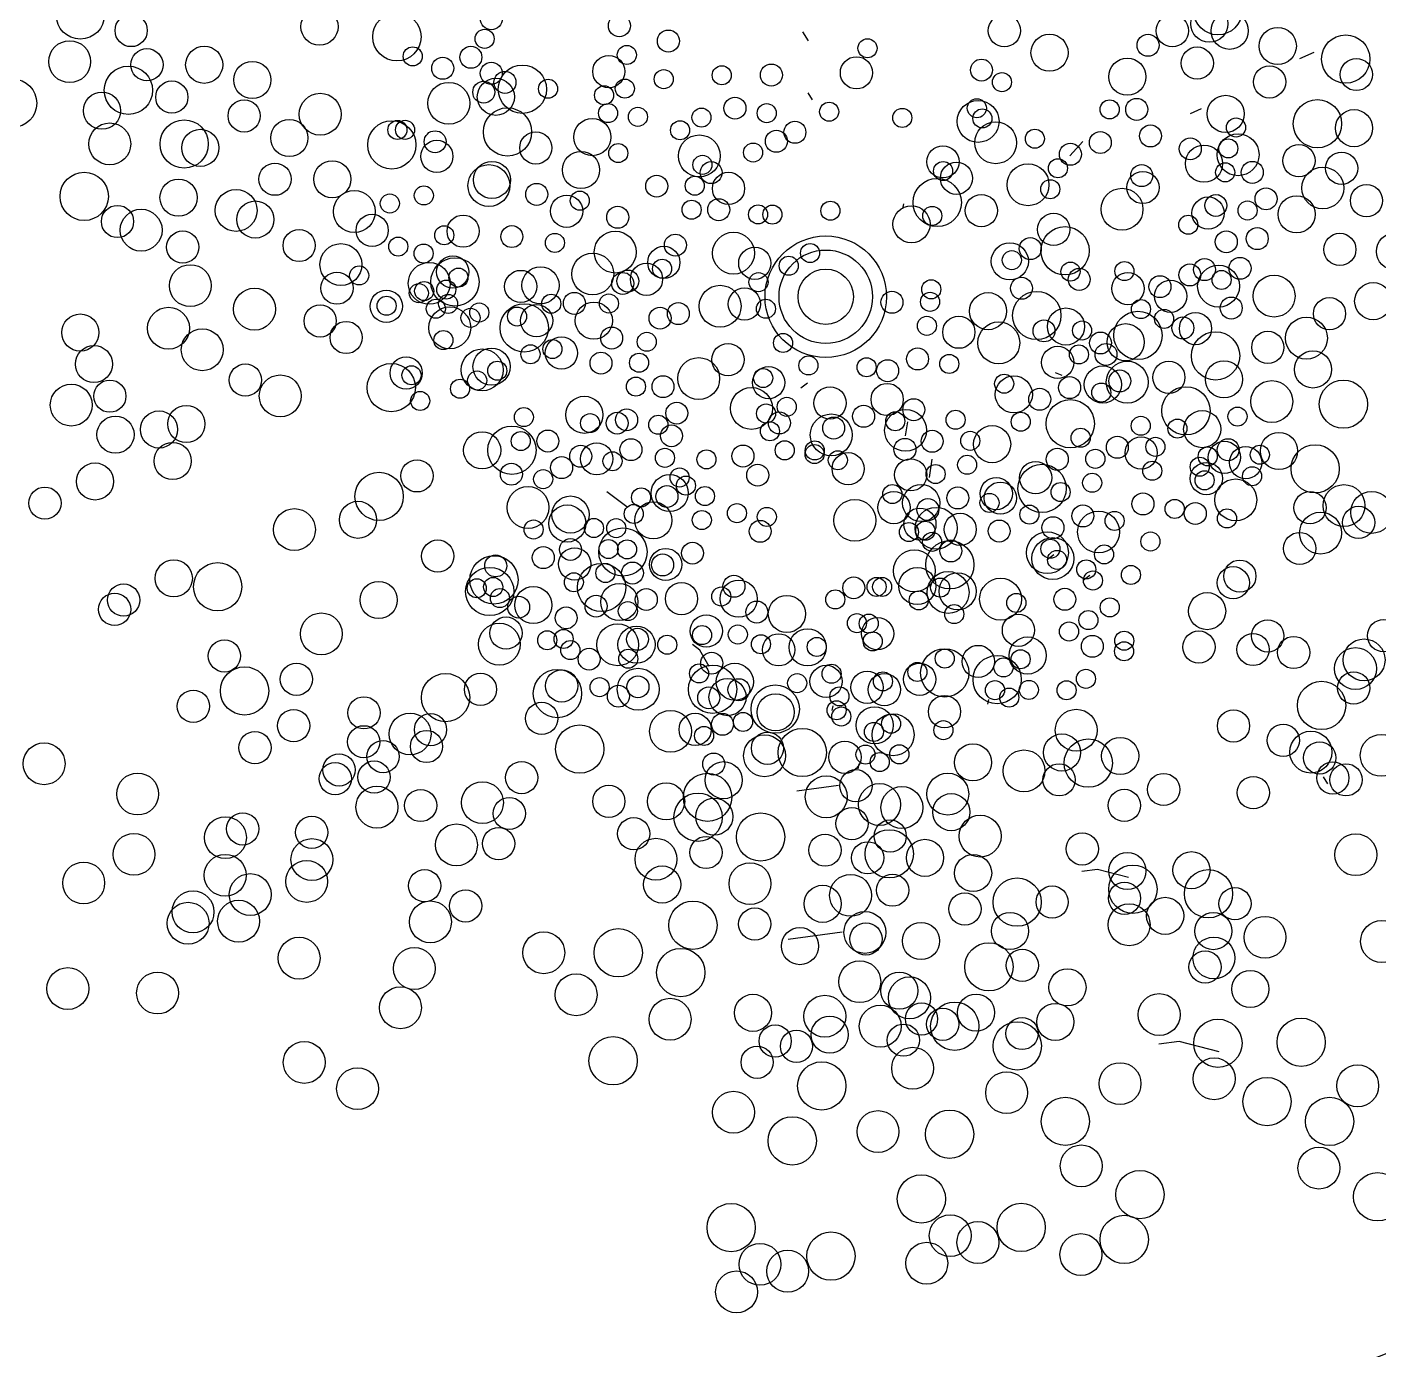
# Model space of a CAD drawing. Header units: millimetres. Extents: x 441156 to 441876, y 4514765 to 4515211.
# Drawn here: x 441430.819 to 441431.814, y 4514830.387 to 4514831.36 of the extents above; entities that cross this region are included whole.
import ezdxf

# ---------------------------------------------------------------- set-up
doc = ezdxf.new("R2010")
doc.units = ezdxf.units.MM
doc.layers.add('01_piscinas', color=254, linetype='Continuous')

msp = doc.modelspace()

# ---------------------------------------------------------------- linework, layer by layer
at = {"layer": '01_piscinas'}
for p, q in [((441431.38989348, 4514831.35635777, 0.00000053), (441431.39406002, 4514831.34953829, 0.00000053)), ((441431.64567259, 4514831.35440558, 0.00000053), (441431.64721244, 4514831.35379709, 0.00000053)), ((441431.75573376, 4514831.33664635, 0.00000053), (441431.76641365, 4514831.34127639, 0.00000053)), ((441431.39384127, 4514831.31136355, 0.00000053), (441431.39704631, 4514831.3061178, 0.00000053)), ((441431.67525687, 4514831.29620092, 0.00000053), (441431.68347218, 4514831.29976249, 0.00000053)), ((441431.58654677, 4514831.26515072, 0.00000053), (441431.59602038, 4514831.27560909, 0.00000053)), ((441431.69555209, 4514831.23654716, 0.00000053), (441431.69709194, 4514831.23593868, 0.00000053)), ((441431.46424755, 4514831.22964165, 0.00000053), (441431.4633937, 4514831.22610579, 0.00000053)), ((441431.57564948, 4514831.10555143, 0.00000053), (441431.58057701, 4514831.10360427, 0.00000053)), ((441431.39365706, 4514831.09780772, 0.00000053), (441431.38865226, 4514831.09406726, 0.00000053)), ((441431.46702783, 4514831.06946425, 0.00000053), (441431.46551692, 4514831.05901358, 0.00000053)), ((441431.485036, 4514831.04188868, 0.00000053), (441431.48307182, 4514831.02830281, 0.00000053)), ((441431.24604477, 4514831.01814766, 0.00000053), (441431.26057049, 4514831.00712524, 0.00000053)), ((441431.57488448, 4514830.97155217, 0.00000053), (441431.56987968, 4514830.96781171, 0.00000053)), ((441431.60125852, 4514830.95638017, 0.00000053), (441431.59625372, 4514830.95263972, 0.00000053)), ((441431.52672034, 4514830.86514219, 0.00000053), (441431.5258665, 4514830.86160633, 0.00000053)), ((441431.41229718, 4514830.86056635, 0.00000053), (441431.41144333, 4514830.85703049, 0.00000053)), ((441431.43142723, 4514830.8177447, 0.00000053), (441431.43057339, 4514830.81420883, 0.00000053)), ((441431.77280889, 4514830.80823348, 0.00000053), (441431.77601392, 4514830.80298773, 0.00000053)), ((441431.3858242, 4514830.79787142, 0.00000053), (441431.4163545, 4514830.80205789, 0.00000053)), ((441431.37947128, 4514830.688818, 0.00000053), (441431.41916067, 4514830.69426042, 0.00000053))]:
    msp.add_line(p, q, dxfattribs=at)
at = {"layer": '01_piscinas', "elevation": 0.00000131}
msp.add_lwpolyline([(441430.69518641, 4514829.92970618, -0.004275515), (441432.48805387, 4514830.64783043, -0.021687572), (441441.75497962, 4514833.81222074, -0.003659076), (441445.01167264, 4514834.67928291)], format="xyb", dxfattribs=at)
at = {"layer": '01_piscinas', "elevation": 0.00000053}
for points in [[(441431.32134337, 4514830.88945315), (441431.31437028, 4514830.90141357), (441431.31437028, 4514830.90141357), (441431.30892109, 4514830.90558361)], [(441431.62959811, 4514830.73406275), (441431.60697236, 4514830.74002266), (441431.60697236, 4514830.74002266), (441431.59547729, 4514830.73849407)], [(441431.69637736, 4514830.60586673), (441431.66696389, 4514830.61361462), (441431.66696389, 4514830.61361462), (441431.65202029, 4514830.61162744)]]:
    msp.add_lwpolyline(points, dxfattribs=at)
at = {"layer": '01_piscinas'}
for centre, radius in [((441430.85863907, 4514831.36865701, 0.00000053), 0.01775907), ((441431.69544021, 4514831.3717535, 0.00000053), 0.01775907), ((441431.0345666, 4514831.36004229, 0.00000053), 0.01366082), ((441431.16102121, 4514831.36590894, 0.00000053), 0.00808333), ((441431.68921245, 4514831.3622389, 0.00000053), 0.01366082), ((441431.70410066, 4514831.35701614, 0.00000053), 0.01366082), ((441430.89603298, 4514831.35719699, 0.00000053), 0.01185795), ((441431.09151961, 4514831.35257395, 0.00000053), 0.01775907), ((441431.25518274, 4514831.36071704, 0.00000053), 0.00808333), ((441431.53840187, 4514831.35708664, 0.00000053), 0.01185795), ((441431.66197412, 4514831.35703963, 0.00000053), 0.01185795), ((441431.15605287, 4514831.3511259, 0.00000053), 0.00701654), ((441431.29126049, 4514831.34944679, 0.00000053), 0.00808333), ((441431.43771226, 4514831.34415638, 0.00000053), 0.00701654), ((441431.57162319, 4514831.34086801, 0.00000053), 0.01366082), ((441431.6440838, 4514831.34635864, 0.00000053), 0.00808333), ((441431.7395163, 4514831.34582175, 0.00000053), 0.01366082), ((441431.78948354, 4514831.33623562, 0.00000053), 0.01775907), ((441430.85078385, 4514831.33431186, 0.00000053), 0.01541533), ((441430.90764186, 4514831.33204238, 0.00000053), 0.01185795), ((441430.94976839, 4514831.33201889, 0.00000053), 0.01366082), ((441431.10312755, 4514831.33820239, 0.00000053), 0.00701654), ((441431.14594058, 4514831.33755817, 0.00000053), 0.00808333), ((441431.26066896, 4514831.3392323, 0.00000053), 0.00701654), ((441431.68027891, 4514831.33323389, 0.00000053), 0.01185795), ((441430.89397157, 4514831.31322764, 0.00000053), 0.01775907), ((441430.98518403, 4514831.3208245, 0.00000053), 0.01366082), ((441431.12522999, 4514831.32943893, 0.00000053), 0.00808333), ((441431.16092651, 4514831.32573894, 0.00000053), 0.00808333), ((441431.18381205, 4514831.3140441, 0.00000053), 0.01775907), ((441431.24740397, 4514831.32703144, 0.00000053), 0.01185795), ((441431.33049566, 4514831.32428069, 0.00000053), 0.00701654), ((441431.36699777, 4514831.32445577, 0.00000053), 0.00808333), ((441431.42958655, 4514831.32609227, 0.00000053), 0.01185795), ((441431.52157563, 4514831.32809091, 0.00000053), 0.00808333), ((441431.62887722, 4514831.32320641, 0.00000053), 0.01366082), ((441431.73347382, 4514831.3194024, 0.00000053), 0.01185795), ((441431.79735551, 4514831.32484156, 0.00000053), 0.01185795), ((441430.8088516, 4514831.3037392, 0.00000053), 0.01775907), ((441431.16432292, 4514831.30845292, 0.00000053), 0.01366082), ((441431.17102447, 4514831.31902725, 0.00000053), 0.00808333), ((441431.20271414, 4514831.31437799, 0.00000053), 0.00701654), ((441431.25917957, 4514831.31446212, 0.00000053), 0.00701654), ((441431.28781258, 4514831.32141905, 0.00000053), 0.00701654), ((441431.53663788, 4514831.31920591, 0.00000053), 0.00701654), ((441430.87454496, 4514831.29820917, 0.00000053), 0.01366082), ((441430.92594665, 4514831.30823664, 0.00000053), 0.01185795), ((441431.03508507, 4514831.29559544, 0.00000053), 0.01541533), ((441431.12970473, 4514831.30367609, 0.00000053), 0.01541533), ((441431.15542265, 4514831.31184377, 0.00000053), 0.00808333), ((441431.24393125, 4514831.30955131, 0.00000053), 0.00701654), ((441430.97914156, 4514831.29440515, 0.00000053), 0.01185795), ((441431.24682416, 4514831.2964582, 0.00000053), 0.00701654), ((441431.34021409, 4514831.30008412, 0.00000053), 0.00808333), ((441431.36354987, 4514831.29642802, 0.00000053), 0.00701654), ((441431.40953279, 4514831.2974675, 0.00000053), 0.00701654), ((441431.51906637, 4514831.29035569, 0.00000053), 0.01541533), ((441431.51812772, 4514831.30006316, 0.00000053), 0.00701654), ((441431.61585138, 4514831.29918823, 0.00000053), 0.00701654), ((441431.63576919, 4514831.29917171, 0.00000053), 0.00808333), ((441431.70121824, 4514831.29588497, 0.00000053), 0.01366082), ((441431.76870016, 4514831.28864887, 0.00000053), 0.01775907), ((441430.93503681, 4514831.27373894, 0.00000053), 0.01775907), ((441431.01236288, 4514831.27818652, 0.00000053), 0.01366082), ((441431.08777248, 4514831.27310344, 0.00000053), 0.01775907), ((441431.0918971, 4514831.28405266, 0.00000053), 0.00701654), ((441431.09752899, 4514831.28413722, 0.00000053), 0.00701654), ((441431.17289244, 4514831.28259187, 0.00000053), 0.01775907), ((441431.2353171, 4514831.27881457, 0.00000053), 0.01366082), ((441431.26881355, 4514831.29369699, 0.00000053), 0.00701654), ((441431.3155618, 4514831.29317279, 0.00000053), 0.00701654), ((441431.46332362, 4514831.29294629, 0.00000053), 0.00701654), ((441431.52219528, 4514831.29255877, 0.00000053), 0.00701654), ((441431.70879842, 4514831.28588979, 0.00000053), 0.00701654), ((441431.79564887, 4514831.28539936, 0.00000053), 0.01366082), ((441430.88027232, 4514831.27376948, 0.00000053), 0.01541533), ((441430.94688598, 4514831.27088773, 0.00000053), 0.01366082), ((441431.11963143, 4514831.27537376, 0.00000053), 0.00808333), ((441431.19369608, 4514831.27083918, 0.00000053), 0.01185795), ((441431.29982222, 4514831.28380122, 0.00000053), 0.00701654), ((441431.3706639, 4514831.27574203, 0.00000053), 0.00808333), ((441431.38430132, 4514831.28235048, 0.00000053), 0.00808333), ((441431.53200839, 4514831.2746772, 0.00000053), 0.01541533), ((441431.56083888, 4514831.27762149, 0.00000053), 0.00701654), ((441431.60898551, 4514831.27480006, 0.00000053), 0.00808333), ((441431.64590352, 4514831.27966977, 0.00000053), 0.00808333), ((441431.71030396, 4514831.26582232, 0.00000053), 0.01541533), ((441431.12091173, 4514831.26462329, 0.00000053), 0.01185795), ((441431.25437095, 4514831.26704985, 0.00000053), 0.00701654), ((441431.31400595, 4514831.26495967, 0.00000053), 0.01541533), ((441431.35355513, 4514831.2674515, 0.00000053), 0.00701654), ((441431.49320504, 4514831.26059272, 0.00000053), 0.01185795), ((441431.58698051, 4514831.26617336, 0.00000053), 0.00808333), ((441431.67512682, 4514831.27019963, 0.00000053), 0.00808333), ((441431.68523103, 4514831.25927978, 0.00000053), 0.01366082), ((441431.7031308, 4514831.27050771, 0.00000053), 0.00701654), ((441431.7550799, 4514831.26147515, 0.00000053), 0.01185795), ((441431.04395153, 4514831.2478106, 0.00000053), 0.01366082), ((441431.2269174, 4514831.25462055, 0.00000053), 0.01366082), ((441431.31629298, 4514831.2584198, 0.00000053), 0.00701654), ((441431.57782386, 4514831.25585147, 0.00000053), 0.00701654), ((441431.78647016, 4514831.25586617, 0.00000053), 0.01185795), ((441430.86148105, 4514831.23520016, 0.00000053), 0.01775907), ((441431.001825, 4514831.24783409, 0.00000053), 0.01185795), ((441431.1591932, 4514831.24313372, 0.00000053), 0.01541533), ((441431.1614405, 4514831.24732175, 0.00000053), 0.01366082), ((441431.32269511, 4514831.25267672, 0.00000053), 0.00808333), ((441431.33546625, 4514831.24105732, 0.00000053), 0.01185795), ((441431.49333544, 4514831.25384958, 0.00000053), 0.00701654), ((441431.50316044, 4514831.24853234, 0.00000053), 0.01185795), ((441431.55580461, 4514831.24372974, 0.00000053), 0.01541533), ((441431.64031087, 4514831.24172089, 0.00000053), 0.01185795), ((441431.63943532, 4514831.25045797, 0.00000053), 0.00808333), ((441431.70082917, 4514831.2528884, 0.00000053), 0.00701654), ((441431.72074698, 4514831.25287187, 0.00000053), 0.00808333), ((441431.77265991, 4514831.24136617, 0.00000053), 0.01541533), ((441430.93089877, 4514831.23428253, 0.00000053), 0.01366082), ((441431.11135892, 4514831.23589951, 0.00000053), 0.00701654), ((441431.1943696, 4514831.23669885, 0.00000053), 0.00808333), ((441431.28262138, 4514831.24272964, 0.00000053), 0.00808333), ((441431.31062537, 4514831.24303772, 0.00000053), 0.00701654), ((441431.48898242, 4514831.23069403, 0.00000053), 0.01775907), ((441431.57215624, 4514831.24046939, 0.00000053), 0.00701654), ((441431.624958, 4514831.22574881, 0.00000053), 0.01541533), ((441431.73088131, 4514831.23336994, 0.00000053), 0.00808333), ((441431.80477495, 4514831.23206043, 0.00000053), 0.01185795), ((441430.97322193, 4514831.22484109, 0.00000053), 0.01541533), ((441430.98737017, 4514831.21816538, 0.00000053), 0.01366082), ((441431.06021167, 4514831.22406894, 0.00000053), 0.01541533), ((441431.08629854, 4514831.2299875, 0.00000053), 0.00701654), ((441431.21637952, 4514831.22426812, 0.00000053), 0.01185795), ((441431.22605927, 4514831.23204958, 0.00000053), 0.00701654), ((441431.30832373, 4514831.22541841, 0.00000053), 0.00701654), ((441431.32824155, 4514831.22540188, 0.00000053), 0.00808333), ((441431.41040649, 4514831.22464956, 0.00000053), 0.00701654), ((441431.52146522, 4514831.2247266, 0.00000053), 0.01185795), ((441431.68827699, 4514831.22290848, 0.00000053), 0.01185795), ((441431.6939633, 4514831.22850022, 0.00000053), 0.00808333), ((441431.71729908, 4514831.22484412, 0.00000053), 0.00701654), ((441431.75337326, 4514831.22203295, 0.00000053), 0.01366082), ((441430.88597861, 4514831.21672365, 0.00000053), 0.01185795), ((441430.90338082, 4514831.21034624, 0.00000053), 0.01541533), ((441431.0733247, 4514831.21019687, 0.00000053), 0.01185795), ((441431.14023988, 4514831.20960291, 0.00000053), 0.01185795), ((441431.2539849, 4514831.2198637, 0.00000053), 0.00808333), ((441431.35721217, 4514831.22193532, 0.00000053), 0.00701654), ((441431.36772341, 4514831.22178791, 0.00000053), 0.00701654), ((441431.47006354, 4514831.21469913, 0.00000053), 0.01366082), ((441431.48536619, 4514831.22084819, 0.00000053), 0.00701654), ((441431.57466014, 4514831.21089512, 0.00000053), 0.01185795), ((441431.67370013, 4514831.21433121, 0.00000053), 0.00701654), ((441431.12634467, 4514831.20656204, 0.00000053), 0.00701654), ((441431.1760571, 4514831.20564586, 0.00000053), 0.00808333), ((441431.58302575, 4514831.19517615, 0.00000053), 0.01775907), ((441431.72441311, 4514831.20415813, 0.00000053), 0.00808333), ((441430.93394473, 4514831.19791123, 0.00000053), 0.01185795), ((441431.01960077, 4514831.19904699, 0.00000053), 0.01185795), ((441431.09250803, 4514831.19827647, 0.00000053), 0.00701654), ((441431.20774677, 4514831.2009966, 0.00000053), 0.00701654), ((441431.25214281, 4514831.19420533, 0.00000053), 0.01541533), ((441431.29636079, 4514831.1993558, 0.00000053), 0.00808333), ((441431.33913254, 4514831.19343317, 0.00000053), 0.01541533), ((441431.40700059, 4514831.16138281, 0.00000053), 0.0446896), ((441431.55744569, 4514831.19681322, 0.00000053), 0.00808333), ((441431.70162122, 4514831.20178503, 0.00000053), 0.00808333), ((441431.78519177, 4514831.19618973, 0.00000053), 0.01185795), ((441431.82571428, 4514831.19471151, 0.00000053), 0.01366082), ((441431.05031887, 4514831.18505842, 0.00000053), 0.01541533), ((441431.11119251, 4514831.19315259, 0.00000053), 0.00701654), ((441431.13263003, 4514831.17959481, 0.00000053), 0.01185795), ((441431.23558444, 4514831.17810497, 0.00000053), 0.01541533), ((441431.28787922, 4514831.1866309, 0.00000053), 0.01185795), ((441431.3547944, 4514831.18603693, 0.00000053), 0.01185795), ((441431.40700059, 4514831.16138281, 0.00000053), 0.03437661), ((441431.39547263, 4514831.19354166, 0.00000053), 0.00701654), ((441431.54240456, 4514831.18737769, 0.00000053), 0.01366082), ((441431.54386346, 4514831.18828741, 0.00000053), 0.00701654), ((441430.93954784, 4514831.16955164, 0.00000053), 0.01541533), ((441431.06374764, 4514831.17704238, 0.00000053), 0.00701654), ((441431.11533681, 4514831.17121559, 0.00000053), 0.01541533), ((441431.13420456, 4514831.17223943, 0.00000053), 0.01775907), ((441431.13679999, 4514831.17544848, 0.00000053), 0.00701654), ((441431.19715749, 4514831.16973406, 0.00000053), 0.01366082), ((441431.27514202, 4514831.17424601, 0.00000053), 0.01185795), ((441431.28660368, 4514831.18198228, 0.00000053), 0.00701654), ((441431.37973304, 4514831.18417009, 0.00000053), 0.00701654), ((441431.40700059, 4514831.16138281, 0.00000053), 0.02034119), ((441431.58703641, 4514831.17986289, 0.00000053), 0.00701654), ((441431.59343854, 4514831.17411981, 0.00000053), 0.00808333), ((441431.6266909, 4514831.18023482, 0.00000053), 0.00701654), ((441431.67483753, 4514831.17741338, 0.00000053), 0.00808333), ((441431.68564869, 4514831.18131329, 0.00000053), 0.00808333), ((441431.69598263, 4514831.16915791, 0.00000053), 0.01541533), ((441431.71175554, 4514831.1822831, 0.00000053), 0.00808333), ((441431.04742155, 4514831.16766653, 0.00000053), 0.01185795), ((441431.11155896, 4514831.16555315, 0.00000053), 0.00701654), ((441431.12782617, 4514831.16659523, 0.00000053), 0.00701654), ((441431.18264384, 4514831.16894649, 0.00000053), 0.01185795), ((441431.25765103, 4514831.17114997, 0.00000053), 0.00808333), ((441431.26140405, 4514831.17290316, 0.00000053), 0.00808333), ((441431.35754877, 4514831.17209913, 0.00000053), 0.00701654), ((441431.48457914, 4514831.16682438, 0.00000053), 0.00701654), ((441431.55097749, 4514831.16760142, 0.00000053), 0.00808333), ((441431.62929447, 4514831.16736366, 0.00000053), 0.01185795), ((441431.65283253, 4514831.16878669, 0.00000053), 0.00808333), ((441431.66068473, 4514831.16175467, 0.00000053), 0.01185795), ((441431.69817331, 4514831.17375728, 0.00000053), 0.00701654), ((441431.73678997, 4514831.16186623, 0.00000053), 0.01541533), ((441431.80972706, 4514831.15810631, 0.00000053), 0.01366082), ((441430.98677326, 4514831.15225924, 0.00000053), 0.01541533), ((441431.0837488, 4514831.15436468, 0.00000053), 0.01185795), ((441431.08394484, 4514831.1547275, 0.00000053), 0.00701654), ((441431.10767572, 4514831.16403079, 0.00000053), 0.00701654), ((441431.12919984, 4514831.15610766, 0.00000053), 0.00701654), ((441431.20506071, 4514831.15627271, 0.00000053), 0.00701654), ((441431.2220807, 4514831.15649385, 0.00000053), 0.00808333), ((441431.24746051, 4514831.15641073, 0.00000053), 0.00701654), ((441431.32923974, 4514831.15442265, 0.00000053), 0.01541533), ((441431.34718455, 4514831.15602884, 0.00000053), 0.01185795), ((441431.45569442, 4514831.15730476, 0.00000053), 0.00808333), ((441431.4836984, 4514831.15761284, 0.00000053), 0.00701654), ((441431.52641734, 4514831.15077249, 0.00000053), 0.01366082), ((441431.56224237, 4514831.14758939, 0.00000053), 0.01775907), ((441430.92348837, 4514831.13823415, 0.00000053), 0.01541533), ((441431.03506812, 4514831.14357615, 0.00000053), 0.01185795), ((441431.12013896, 4514831.15255549, 0.00000053), 0.00701654), ((441431.13042836, 4514831.1385146, 0.00000053), 0.01541533), ((441431.14566718, 4514831.14584641, 0.00000053), 0.00701654), ((441431.15208726, 4514831.14978602, 0.00000053), 0.00701654), ((441431.18519285, 4514831.13848406, 0.00000053), 0.01775907), ((441431.1798846, 4514831.14681196, 0.00000053), 0.00701654), ((441431.19425272, 4514831.14379188, 0.00000053), 0.01185795), ((441431.23637925, 4514831.14376839, 0.00000053), 0.01366082), ((441431.28508794, 4514831.14561427, 0.00000053), 0.00808333), ((441431.29855224, 4514831.14896436, 0.00000053), 0.00808333), ((441431.36297981, 4514831.15253176, 0.00000053), 0.00701654), ((441431.58366491, 4514831.13946232, 0.00000053), 0.01366082), ((441431.63888899, 4514831.15229425, 0.00000053), 0.00701654), ((441431.65589957, 4514831.14509142, 0.00000053), 0.00701654), ((441431.70528734, 4514831.15307129, 0.00000053), 0.00808333), ((441431.77757422, 4514831.14889612, 0.00000053), 0.01185795), ((441430.85861411, 4514831.13502778, 0.00000053), 0.01366082), ((441431.05417158, 4514831.1313868, 0.00000053), 0.01185795), ((441431.48139677, 4514831.13999352, 0.00000053), 0.00701654), ((441431.50489311, 4514831.13528644, 0.00000053), 0.01185795), ((441431.53426086, 4514831.12745753, 0.00000053), 0.01541533), ((441431.56754322, 4514831.13625624, 0.00000053), 0.00808333), ((441431.5955472, 4514831.13656432, 0.00000053), 0.00701654), ((441431.6366642, 4514831.13288617, 0.00000053), 0.01775907), ((441431.66971701, 4514831.13841517, 0.00000053), 0.00808333), ((441431.67898952, 4514831.13794893, 0.00000053), 0.01185795), ((441431.76058619, 4514831.13091877, 0.00000053), 0.01541533), ((441430.94832288, 4514831.122388, 0.00000053), 0.01541533), ((441431.12569995, 4514831.12948225, 0.00000053), 0.00701654), ((441431.2125575, 4514831.11998614, 0.00000053), 0.01185795), ((441431.24951761, 4514831.13095815, 0.00000053), 0.00808333), ((441431.27533084, 4514831.12824076, 0.00000053), 0.00701654), ((441431.37559903, 4514831.12736348, 0.00000053), 0.00701654), ((441431.6091193, 4514831.12734304, 0.00000053), 0.00808333), ((441431.62758783, 4514831.12792146, 0.00000053), 0.01366082), ((441431.693764, 4514831.11788306, 0.00000053), 0.01775907), ((441431.73218443, 4514831.12411745, 0.00000053), 0.01185795), ((441430.86864179, 4514831.11184574, 0.00000053), 0.01366082), ((441431.15422458, 4514831.10756714, 0.00000053), 0.01541533), ((441431.16115582, 4514831.10995867, 0.00000053), 0.01366082), ((441431.18977848, 4514831.11903511, 0.00000053), 0.00701654), ((441431.20594173, 4514831.12288188, 0.00000053), 0.00701654), ((441431.33509903, 4514831.11509348, 0.00000053), 0.01185795), ((441431.4745309, 4514831.11560535, 0.00000053), 0.00808333), ((441431.57762244, 4514831.11304297, 0.00000053), 0.01185795), ((441431.59324557, 4514831.11894501, 0.00000053), 0.00701654), ((441431.61316338, 4514831.11892848, 0.00000053), 0.00808333), ((441430.98004531, 4514831.1000892, 0.00000053), 0.01185795), ((441431.08740239, 4514831.09453142, 0.00000053), 0.01775907), ((441431.09833336, 4514831.10526201, 0.00000053), 0.01185795), ((441431.1653835, 4514831.10698169, 0.00000053), 0.00701654), ((441431.24165923, 4514831.1125506, 0.00000053), 0.00808333), ((441431.26966322, 4514831.11285868, 0.00000053), 0.00701654), ((441431.31352857, 4514831.10120668, 0.00000053), 0.01541533), ((441431.39426789, 4514831.11085169, 0.00000053), 0.00701654), ((441431.43704056, 4514831.10950507, 0.00000053), 0.00701654), ((441431.4525259, 4514831.10697865, 0.00000053), 0.00808333), ((441431.49786668, 4514831.11194925, 0.00000053), 0.00701654), ((441431.62880899, 4514831.09854102, 0.00000053), 0.01541533), ((441431.65940634, 4514831.10207823, 0.00000053), 0.01185795), ((441431.69992885, 4514831.10060002, 0.00000053), 0.01366082), ((441431.76540575, 4514831.10789882, 0.00000053), 0.01366082), ((441431.00573319, 4514831.08842577, 0.00000053), 0.01541533), ((441431.10225626, 4514831.10357455, 0.00000053), 0.00701654), ((441431.15054974, 4514831.09974364, 0.00000053), 0.00701654), ((441431.26736158, 4514831.09523936, 0.00000053), 0.00701654), ((441431.2872794, 4514831.09522284, 0.00000053), 0.00808333), ((441431.3649724, 4514831.09820041, 0.00000053), 0.01185795), ((441431.3609474, 4514831.10155274, 0.00000053), 0.00701654), ((441431.53823307, 4514831.09737827, 0.00000053), 0.00701654), ((441431.54536686, 4514831.08952554, 0.00000053), 0.01366082), ((441431.5863797, 4514831.09455683, 0.00000053), 0.00808333), ((441431.61084375, 4514831.09682434, 0.00000053), 0.01366082), ((441431.62329771, 4514831.09942655, 0.00000053), 0.00808333), ((441430.85195872, 4514831.08170112, 0.00000053), 0.01541533), ((441430.88037045, 4514831.08824263, 0.00000053), 0.01185795), ((441431.13796821, 4514831.09374422, 0.00000053), 0.00701654), ((441431.35236394, 4514831.07924569, 0.00000053), 0.01541533), ((441431.41012885, 4514831.08320416, 0.00000053), 0.01185795), ((441431.4521701, 4514831.08578189, 0.00000053), 0.01185795), ((441431.5643747, 4514831.08593014, 0.00000053), 0.00808333), ((441431.60971548, 4514831.09090073, 0.00000053), 0.00701654), ((441431.6719967, 4514831.0774568, 0.00000053), 0.01775907), ((441431.73512807, 4514831.08428686, 0.00000053), 0.01541533), ((441431.78780733, 4514831.08236518, 0.00000053), 0.01775907), ((441431.10864511, 4514831.08473835, 0.00000053), 0.00701654), ((441431.22940676, 4514831.07454521, 0.00000053), 0.01366082), ((441431.29741372, 4514831.07572091, 0.00000053), 0.00808333), ((441431.36307591, 4514831.07550415, 0.00000053), 0.00701654), ((441431.37832424, 4514831.08041496, 0.00000053), 0.00701654), ((441431.47174639, 4514831.07829366, 0.00000053), 0.00808333), ((441431.58687674, 4514831.06796836, 0.00000053), 0.01775907), ((441430.88449975, 4514831.05994477, 0.00000053), 0.01366082), ((441430.9165322, 4514831.06372901, 0.00000053), 0.01366082), ((441430.9366199, 4514831.06777563, 0.00000053), 0.01366082), ((441431.18492538, 4514831.07283557, 0.00000053), 0.00701654), ((441431.23362421, 4514831.0684071, 0.00000053), 0.00701654), ((441431.25354202, 4514831.06839058, 0.00000053), 0.00808333), ((441431.26049571, 4514831.07085119, 0.00000053), 0.00808333), ((441431.28383149, 4514831.06719509, 0.00000053), 0.00701654), ((441431.37289596, 4514831.06853482, 0.00000053), 0.00808333), ((441431.41106733, 4514831.05975056, 0.00000053), 0.01541533), ((441431.41282338, 4514831.06479725, 0.00000053), 0.00808333), ((441431.43482838, 4514831.07342394, 0.00000053), 0.00808333), ((441431.46572096, 4514831.06310161, 0.00000053), 0.01541533), ((441431.45816416, 4514831.06976784, 0.00000053), 0.00701654), ((441431.50251219, 4514831.07087606, 0.00000053), 0.00701654), ((441431.55043116, 4514831.0694377, 0.00000053), 0.00701654), ((441431.63871976, 4514831.066448, 0.00000053), 0.00701654), ((441431.68394163, 4514831.06399482, 0.00000053), 0.01366082), ((441431.70987286, 4514831.0732227, 0.00000053), 0.00701654), ((441431.17612861, 4514831.04849392, 0.00000053), 0.01775907), ((441431.18262374, 4514831.05521626, 0.00000053), 0.00701654), ((441431.20254156, 4514831.05519973, 0.00000053), 0.00808333), ((441431.29353842, 4514831.05903032, 0.00000053), 0.00808333), ((441431.36596883, 4514831.06241104, 0.00000053), 0.00701654), ((441431.48529526, 4514831.05508726, 0.00000053), 0.00808333), ((441431.51329924, 4514831.05539534, 0.00000053), 0.00701654), ((441431.52937964, 4514831.05292034, 0.00000053), 0.01366082), ((441431.59451847, 4514831.05762348, 0.00000053), 0.00701654), ((441431.66567157, 4514831.06439818, 0.00000053), 0.00701654), ((441430.92655989, 4514831.04054696, 0.00000053), 0.01366082), ((441431.15425997, 4514831.04841274, 0.00000053), 0.01366082), ((441431.23850844, 4514831.04212383, 0.00000053), 0.01185795), ((441431.26367635, 4514831.04888864, 0.00000053), 0.00808333), ((441431.34611227, 4514831.04416317, 0.00000053), 0.00808333), ((441431.37678392, 4514831.04839864, 0.00000053), 0.00701654), ((441431.39877331, 4514831.04563743, 0.00000053), 0.00701654), ((441431.39887984, 4514831.04830481, 0.00000053), 0.00701654), ((441431.46527819, 4514831.04908186, 0.00000053), 0.00808333), ((441431.62150283, 4514831.0506592, 0.00000053), 0.00808333), ((441431.63902148, 4514831.04643594, 0.00000053), 0.01185795), ((441431.64950681, 4514831.05096728, 0.00000053), 0.00701654), ((441431.70026048, 4514831.04321171, 0.00000053), 0.01185795), ((441431.70300699, 4514831.04883452, 0.00000053), 0.00808333), ((441431.72634277, 4514831.04517842, 0.00000053), 0.00701654), ((441431.74041304, 4514831.04787768, 0.00000053), 0.01366082), ((441431.76702395, 4514831.03477842, 0.00000053), 0.01775907), ((441431.21267588, 4514831.0356978, 0.00000053), 0.00808333), ((441431.22675833, 4514831.04401893, 0.00000053), 0.00808333), ((441431.25009412, 4514831.04036283, 0.00000053), 0.00701654), ((441431.28870861, 4514831.04288126, 0.00000053), 0.00701654), ((441431.31924077, 4514831.04171909, 0.00000053), 0.00701654), ((441431.41589042, 4514831.04110198, 0.00000053), 0.00701654), ((441431.42346411, 4514831.03485121, 0.00000053), 0.01185795), ((441431.51099761, 4514831.03777603, 0.00000053), 0.00701654), ((441431.57730153, 4514831.04183468, 0.00000053), 0.00808333), ((441431.60530552, 4514831.04214276, 0.00000053), 0.00701654), ((441431.68214148, 4514831.0363539, 0.00000053), 0.00701654), ((441431.68800366, 4514831.04394939, 0.00000053), 0.00701654), ((441431.71592287, 4514831.03934388, 0.00000053), 0.01185795), ((441430.86945296, 4514831.02549282, 0.00000053), 0.01366082), ((441431.07843778, 4514831.01452172, 0.00000053), 0.01775907), ((441431.10632629, 4514831.02960358, 0.00000053), 0.01185795), ((441431.17575787, 4514831.03082808, 0.00000053), 0.00808333), ((441431.19909365, 4514831.02717199, 0.00000053), 0.00701654), ((441431.29950552, 4514831.02843564, 0.00000053), 0.00701654), ((441431.35692737, 4514831.03015078, 0.00000053), 0.00808333), ((441431.46948948, 4514831.03035684, 0.00000053), 0.01185795), ((441431.48779535, 4514831.03096122, 0.00000053), 0.00701654), ((441431.56609336, 4514831.02038161, 0.00000053), 0.01775907), ((441431.56136088, 4514831.0282694, 0.00000053), 0.01185795), ((441431.64720518, 4514831.03334797, 0.00000053), 0.00701654), ((441431.68698759, 4514831.02762352, 0.00000053), 0.01185795), ((441431.68570203, 4514831.02633008, 0.00000053), 0.00701654), ((441431.72063832, 4514831.02933601, 0.00000053), 0.00701654), ((441431.29224386, 4514831.01694572, 0.00000053), 0.01366082), ((441431.29014682, 4514831.01443288, 0.00000053), 0.00808333), ((441431.30410613, 4514831.02241426, 0.00000053), 0.00701654), ((441431.45598511, 4514831.01620929, 0.00000053), 0.00701654), ((441431.47719952, 4514831.00967311, 0.00000053), 0.01366082), ((441431.5324256, 4514831.01654904, 0.00000053), 0.01185795), ((441431.53548585, 4514831.01323418, 0.00000053), 0.01185795), ((441431.57980163, 4514831.01770864, 0.00000053), 0.00701654), ((441431.60300388, 4514831.02452345, 0.00000053), 0.00701654), ((441431.70862774, 4514831.01195188, 0.00000053), 0.01541533), ((441431.78823844, 4514831.00776038, 0.00000053), 0.01541533), ((441430.83256788, 4514831.00955259, 0.00000053), 0.01185795), ((441431.1879608, 4514831.00634613, 0.00000053), 0.01541533), ((441431.21924426, 4514831.00116036, 0.00000053), 0.01366082), ((441431.27115841, 4514831.01376582, 0.00000053), 0.00701654), ((441431.31815081, 4514831.01474096, 0.00000053), 0.00701654), ((441431.45713605, 4514831.00626646, 0.00000053), 0.01185795), ((441431.48212673, 4514831.00476115, 0.00000053), 0.00808333), ((441431.50413173, 4514831.01338785, 0.00000053), 0.00808333), ((441431.52746752, 4514831.00973175, 0.00000053), 0.00701654), ((441431.6403393, 4514831.0089598, 0.00000053), 0.00808333), ((441431.76325972, 4514831.00620905, 0.00000053), 0.01185795), ((441431.80859956, 4514831.0027322, 0.00000053), 0.01541533), ((441431.016124, 4514830.99006981, 0.00000053), 0.01541533), ((441431.06290088, 4514830.99729001, 0.00000053), 0.01366082), ((441431.21685445, 4514830.99458038, 0.00000053), 0.01366082), ((441431.26576814, 4514831.00160338, 0.00000053), 0.00701654), ((441431.28015727, 4514830.99685236, 0.00000053), 0.01366082), ((441431.31584918, 4514830.99712165, 0.00000053), 0.00701654), ((441431.34168196, 4514831.00218901, 0.00000053), 0.00701654), ((441431.36367135, 4514830.9994278, 0.00000053), 0.00701654), ((441431.42840316, 4514830.99689173, 0.00000053), 0.01541533), ((441431.47623951, 4514830.99407712, 0.00000053), 0.01185795), ((441431.48823615, 4514830.99104905, 0.00000053), 0.01541533), ((441431.55682645, 4514831.00110793, 0.00000053), 0.00701654), ((441431.59613801, 4514831.00013527, 0.00000053), 0.00808333), ((441431.60766897, 4514830.98833538, 0.00000053), 0.01541533), ((441431.61947379, 4514830.99647917, 0.00000053), 0.00701654), ((441431.66367509, 4514831.0053037, 0.00000053), 0.00701654), ((441431.67883615, 4514831.0019419, 0.00000053), 0.00808333), ((441431.70217194, 4514830.9982858, 0.00000053), 0.00701654), ((441431.7709837, 4514830.98749573, 0.00000053), 0.01541533), ((441431.79896402, 4514830.99534687, 0.00000053), 0.01185795), ((441431.19207829, 4514830.99014945, 0.00000053), 0.00701654), ((441431.23642632, 4514830.99125766, 0.00000053), 0.00701654), ((441431.25288099, 4514830.99115902, 0.00000053), 0.00701654), ((441431.35874343, 4514830.98881086, 0.00000053), 0.00808333), ((441431.4681832, 4514830.98826872, 0.00000053), 0.00701654), ((441431.48025886, 4514830.98923746, 0.00000053), 0.00701654), ((441431.50590862, 4514830.99025631, 0.00000053), 0.01185795), ((441431.53458155, 4514830.98904576, 0.00000053), 0.00808333), ((441431.57413301, 4514830.99150858, 0.00000053), 0.00808333), ((441431.21920938, 4514830.97546886, 0.00000053), 0.00808333), ((441431.25781684, 4514830.97361459, 0.00000053), 0.01775907), ((441431.24721337, 4514830.97577694, 0.00000053), 0.00701654), ((441431.26083667, 4514830.97555491, 0.00000053), 0.00701654), ((441431.48519378, 4514830.98106589, 0.00000053), 0.00701654), ((441431.57005311, 4514830.97309891, 0.00000053), 0.01541533), ((441431.57403142, 4514830.9687896, 0.00000053), 0.01541533), ((441431.57226513, 4514830.97598489, 0.00000053), 0.00701654), ((441431.64584784, 4514830.98130718, 0.00000053), 0.00701654), ((441431.75564988, 4514830.97620096, 0.00000053), 0.01185795), ((441431.12155131, 4514830.97061131, 0.00000053), 0.01185795), ((441431.19919232, 4514830.96946346, 0.00000053), 0.00808333), ((441431.22229022, 4514830.96478906, 0.00000053), 0.01185795), ((441431.28925895, 4514830.96443098, 0.00000053), 0.01185795), ((441431.3089833, 4514830.97273347, 0.00000053), 0.00808333), ((441431.47217668, 4514830.95973156, 0.00000053), 0.01541533), ((441431.4982592, 4514830.9641602, 0.00000053), 0.01775907), ((441431.49901122, 4514830.97438964, 0.00000053), 0.00808333), ((441431.57720005, 4514830.96781331, 0.00000053), 0.00701654), ((441431.6117478, 4514830.97182612, 0.00000053), 0.00701654), ((441430.92737106, 4514830.95419404, 0.00000053), 0.01366082), ((441430.95967096, 4514830.94806217, 0.00000053), 0.01775907), ((441431.16291736, 4514830.95309362, 0.00000053), 0.01775907), ((441431.16420677, 4514830.96338535, 0.00000053), 0.00808333), ((441431.24210427, 4514830.94749322, 0.00000053), 0.01775907), ((441431.24491173, 4514830.95815763, 0.00000053), 0.00701654), ((441431.26482955, 4514830.9581411, 0.00000053), 0.00808333), ((441431.2869783, 4514830.96410678, 0.00000053), 0.00808333), ((441431.59863918, 4514830.96081289, 0.00000053), 0.00701654), ((441431.63146426, 4514830.95674254, 0.00000053), 0.00701654), ((441431.70676865, 4514830.95097083, 0.00000053), 0.01185795), ((441431.71163796, 4514830.95585743, 0.00000053), 0.01185795), ((441431.15981061, 4514830.94453965, 0.00000053), 0.01775907), ((441431.15026324, 4514830.94689292, 0.00000053), 0.00701654), ((441431.16233889, 4514830.94786166, 0.00000053), 0.00701654), ((441431.22170948, 4514830.95134282, 0.00000053), 0.00701654), ((441431.34299437, 4514830.93925287, 0.00000053), 0.01366082), ((441431.33943312, 4514830.94839138, 0.00000053), 0.00808333), ((441431.42761922, 4514830.94723709, 0.00000053), 0.00808333), ((441431.44438774, 4514830.94792023, 0.00000053), 0.00701654), ((441431.44846968, 4514830.94792746, 0.00000053), 0.00701654), ((441431.47431711, 4514830.94854194, 0.00000053), 0.01366082), ((441431.49701118, 4514830.94388541, 0.00000053), 0.01541533), ((441431.491136, 4514830.94739603, 0.00000053), 0.00701654), ((441431.50398622, 4514830.94472114, 0.00000053), 0.01366082), ((441431.53558103, 4514830.93891836, 0.00000053), 0.01541533), ((441431.6035741, 4514830.95264131, 0.00000053), 0.00701654), ((441430.88385687, 4514830.9314226, 0.00000053), 0.01185795), ((441430.89048598, 4514830.93825381, 0.00000053), 0.01185795), ((441431.0781259, 4514830.93829774, 0.00000053), 0.01366082), ((441431.16727381, 4514830.93969008, 0.00000053), 0.00701654), ((441431.19186175, 4514830.93455924, 0.00000053), 0.01366082), ((441431.25516457, 4514830.93683122, 0.00000053), 0.01366082), ((441431.27496388, 4514830.93863917, 0.00000053), 0.00808333), ((441431.30086784, 4514830.93927636, 0.00000053), 0.01185795), ((441431.33013636, 4514830.94086776, 0.00000053), 0.00701654), ((441431.41403699, 4514830.93871127, 0.00000053), 0.00701654), ((441431.47539641, 4514830.93802446, 0.00000053), 0.00701654), ((441431.54719624, 4514830.93615549, 0.00000053), 0.00701654), ((441431.58287692, 4514830.93881125, 0.00000053), 0.00808333), ((441431.68754645, 4514830.93011591, 0.00000053), 0.01366082), ((441431.18109125, 4514830.93301383, 0.00000053), 0.00808333), ((441431.21604086, 4514830.92514276, 0.00000053), 0.00808333), ((441431.23804586, 4514830.93376946, 0.00000053), 0.00808333), ((441431.26138164, 4514830.93011336, 0.00000053), 0.00701654), ((441431.35627799, 4514830.92941963, 0.00000053), 0.00808333), ((441431.37841001, 4514830.92805848, 0.00000053), 0.01366082), ((441431.50153009, 4514830.92791231, 0.00000053), 0.00701654), ((441431.61593389, 4514830.93287008, 0.00000053), 0.00701654), ((441431.03591652, 4514830.91337985, 0.00000053), 0.01541533), ((441431.17178695, 4514830.91395592, 0.00000053), 0.01185795), ((441431.31917262, 4514830.91547062, 0.00000053), 0.01185795), ((441431.42994514, 4514830.92127308, 0.00000053), 0.00701654), ((441431.43863549, 4514830.92095289, 0.00000053), 0.00701654), ((441431.44512609, 4514830.91350951, 0.00000053), 0.01185795), ((441431.54875963, 4514830.91606598, 0.00000053), 0.01185795), ((441431.6001943, 4514830.92349851, 0.00000053), 0.00701654), ((441431.7321209, 4514830.91187058, 0.00000053), 0.01185795), ((441431.81740304, 4514830.91205281, 0.00000053), 0.01185795), ((441431.16687711, 4514830.90581093, 0.00000053), 0.01541533), ((441431.20209733, 4514830.90865033, 0.00000053), 0.00701654), ((441431.21417298, 4514830.90961907, 0.00000053), 0.00701654), ((441431.25393646, 4514830.90534543, 0.00000053), 0.01541533), ((441431.26777094, 4514830.90544315, 0.00000053), 0.01366082), ((441431.26849568, 4514830.90942737, 0.00000053), 0.00808333), ((441431.3159911, 4514830.91247911, 0.00000053), 0.00701654), ((441431.34233445, 4514830.9129272, 0.00000053), 0.00701654), ((441431.37236754, 4514830.90163914, 0.00000053), 0.01185795), ((441431.39372441, 4514830.90348204, 0.00000053), 0.01366082), ((441431.4415284, 4514830.90785978, 0.00000053), 0.00701654), ((441431.58594397, 4514830.91511599, 0.00000053), 0.00701654), ((441431.62656835, 4514830.90832651, 0.00000053), 0.00701654), ((441431.68150397, 4514830.90369656, 0.00000053), 0.01185795), ((441431.7213532, 4514830.90186816, 0.00000053), 0.01185795), ((441430.96465746, 4514830.89713616, 0.00000053), 0.01185795), ((441431.2191079, 4514830.90144749, 0.00000053), 0.00701654), ((441431.2903732, 4514830.90540205, 0.00000053), 0.00701654), ((441431.35934503, 4514830.90572436, 0.00000053), 0.00701654), ((441431.40039935, 4514830.90377933, 0.00000053), 0.00701654), ((441431.51918241, 4514830.89308811, 0.00000053), 0.01185795), ((441431.55555806, 4514830.89748971, 0.00000053), 0.01366082), ((441431.6031007, 4514830.9042205, 0.00000053), 0.00808333), ((441431.62643648, 4514830.9005644, 0.00000053), 0.00701654), ((441431.75122437, 4514830.89968123, 0.00000053), 0.01185795), ((441431.79669906, 4514830.88784724, 0.00000053), 0.01541533), ((441431.80302917, 4514830.89419982, 0.00000053), 0.01541533), ((441431.23292534, 4514830.89477125, 0.00000053), 0.00808333), ((441431.2617095, 4514830.8951039, 0.00000053), 0.00701654), ((441431.32310513, 4514830.89179312, 0.00000053), 0.00808333), ((441431.49451206, 4514830.88468968, 0.00000053), 0.01775907), ((441431.49452646, 4514830.8952028, 0.00000053), 0.00701654), ((441431.53308191, 4514830.87972263, 0.00000053), 0.01775907), ((441431.5377507, 4514830.88867901, 0.00000053), 0.00701654), ((441431.55033223, 4514830.89467843, 0.00000053), 0.00701654), ((441430.97946349, 4514830.87137221, 0.00000053), 0.01775907), ((441431.01762418, 4514830.87998571, 0.00000053), 0.01185795), ((441431.12732009, 4514830.86651217, 0.00000053), 0.01775907), ((441431.15300693, 4514830.8725645, 0.00000053), 0.01185795), ((441431.20961376, 4514830.86946574, 0.00000053), 0.01775907), ((441431.21274217, 4514830.87510635, 0.00000053), 0.01185795), ((441431.26902801, 4514830.87264443, 0.00000053), 0.01541533), ((441431.3237925, 4514830.87261389, 0.00000053), 0.01775907), ((441431.31380837, 4514830.8842695, 0.00000053), 0.00701654), ((441431.34011196, 4514830.87812171, 0.00000053), 0.01366082), ((441431.38595675, 4514830.87713219, 0.00000053), 0.00701654), ((441431.40725103, 4514830.87841205, 0.00000053), 0.01185795), ((441431.41127589, 4514830.88402731, 0.00000053), 0.00701654), ((441431.43741611, 4514830.87405182, 0.00000053), 0.01185795), ((441431.4501095, 4514830.87235398, 0.00000053), 0.01185795), ((441431.44907519, 4514830.87845143, 0.00000053), 0.00701654), ((441431.47606272, 4514830.87996785, 0.00000053), 0.01185795), ((441431.47439433, 4514830.88534655, 0.00000053), 0.00701654), ((441431.59841308, 4514830.88028106, 0.00000053), 0.00701654), ((441431.79538614, 4514830.87355644, 0.00000053), 0.01185795), ((441431.24064639, 4514830.8741948, 0.00000053), 0.00701654), ((441431.25446383, 4514830.86751855, 0.00000053), 0.00808333), ((441431.26882353, 4514830.87441791, 0.00000053), 0.00808333), ((441431.32091142, 4514830.86634689, 0.00000053), 0.00808333), ((441431.33474269, 4514830.86687152, 0.00000053), 0.01366082), ((441431.34306017, 4514830.87231257, 0.00000053), 0.00808333), ((441431.36983283, 4514830.85806119, 0.00000053), 0.01775907), ((441431.41707716, 4514830.86741979, 0.00000053), 0.00701654), ((441431.53150032, 4514830.87199563, 0.00000053), 0.00701654), ((441431.5419653, 4514830.86650066, 0.00000053), 0.00701654), ((441431.55641956, 4514830.87216722, 0.00000053), 0.00701654), ((441431.58416274, 4514830.87189854, 0.00000053), 0.00701654), ((441431.7717102, 4514830.86073583, 0.00000053), 0.01775907), ((441430.94177497, 4514830.86012382, 0.00000053), 0.01185795), ((441431.06729942, 4514830.85529889, 0.00000053), 0.01185795), ((441431.37015833, 4514830.85567714, 0.00000053), 0.01366082), ((441431.41497294, 4514830.85717687, 0.00000053), 0.00701654), ((441431.49436751, 4514830.85616211, 0.00000053), 0.01185795), ((441431.01554162, 4514830.84585427, 0.00000053), 0.01185795), ((441431.10122286, 4514830.83972785, 0.00000053), 0.01541533), ((441431.11623478, 4514830.84290042, 0.00000053), 0.01185795), ((441431.19802385, 4514830.85119417, 0.00000053), 0.01185795), ((441431.29282423, 4514830.84169697, 0.00000053), 0.01541533), ((441431.31092094, 4514830.84308928, 0.00000053), 0.01185795), ((441431.33104574, 4514830.84684496, 0.00000053), 0.00808333), ((441431.34612721, 4514830.8486173, 0.00000053), 0.00701654), ((441431.41843508, 4514830.85257425, 0.00000053), 0.00701654), ((441431.44296582, 4514830.84613463, 0.00000053), 0.01366082), ((441431.45656374, 4514830.83914752, 0.00000053), 0.01541533), ((441431.45503912, 4514830.84728093, 0.00000053), 0.00701654), ((441431.59128735, 4514830.84247094, 0.00000053), 0.01541533), ((441431.70695089, 4514830.8456554, 0.00000053), 0.01185795), ((441431.06715534, 4514830.83399536, 0.00000053), 0.01185795), ((441431.22600204, 4514830.82866125, 0.00000053), 0.01775907), ((441431.31746351, 4514830.83831915, 0.00000053), 0.00701654), ((441431.38974155, 4514830.82611181, 0.00000053), 0.01775907), ((441431.44245759, 4514830.84128151, 0.00000053), 0.00701654), ((441431.49352439, 4514830.84252489, 0.00000053), 0.00701654), ((441431.74355235, 4514830.83504911, 0.00000053), 0.01185795), ((441430.98709038, 4514830.82964922, 0.00000053), 0.01185795), ((441431.08132965, 4514830.82310415, 0.00000053), 0.01185795), ((441431.11327059, 4514830.83052049, 0.00000053), 0.01185795), ((441431.36197762, 4514830.82371604, 0.00000053), 0.01541533), ((441431.36411586, 4514830.82925779, 0.00000053), 0.01185795), ((441431.42107161, 4514830.82264615, 0.00000053), 0.01185795), ((441431.58078374, 4514830.82611199, 0.00000053), 0.01366082), ((441431.6001253, 4514830.81832178, 0.00000053), 0.01775907), ((441431.62358498, 4514830.82357034, 0.00000053), 0.01366082), ((441431.76385499, 4514830.82639068, 0.00000053), 0.01541533), ((441431.77033107, 4514830.82213553, 0.00000053), 0.01185795), ((441431.81565899, 4514830.82401376, 0.00000053), 0.01541533), ((441430.83195452, 4514830.81786217, 0.00000053), 0.01541533), ((441431.04896114, 4514830.81331057, 0.00000053), 0.01185795), ((441431.32457754, 4514830.81763316, 0.00000053), 0.00808333), ((441431.43620721, 4514830.82459814, 0.00000053), 0.00701654), ((441431.44667219, 4514830.81910317, 0.00000053), 0.00701654), ((441431.46112645, 4514830.82476972, 0.00000053), 0.00701654), ((441431.51530684, 4514830.81881319, 0.00000053), 0.01366082), ((441431.55283696, 4514830.8125997, 0.00000053), 0.01541533), ((441431.04613987, 4514830.80685083, 0.00000053), 0.01185795), ((441431.07474668, 4514830.80803142, 0.00000053), 0.01185795), ((441431.18327554, 4514830.80763795, 0.00000053), 0.01185795), ((441431.33186027, 4514830.80574036, 0.00000053), 0.01366082), ((441431.42916443, 4514830.80167047, 0.00000053), 0.01185795), ((441431.57866482, 4514830.80601146, 0.00000053), 0.01185795), ((441431.7800569, 4514830.80738057, 0.00000053), 0.01185795), ((441431.78969438, 4514830.80601768, 0.00000053), 0.01185795), ((441430.90081126, 4514830.79556658, 0.00000053), 0.01541533), ((441431.15446465, 4514830.78922342, 0.00000053), 0.01541533), ((441431.28955979, 4514830.79016224, 0.00000053), 0.01366082), ((441431.32004537, 4514830.79314338, 0.00000053), 0.01775907), ((441431.40732616, 4514830.79352083, 0.00000053), 0.01541533), ((441431.49678136, 4514830.79554336, 0.00000053), 0.01541533), ((441431.65556622, 4514830.7989194, 0.00000053), 0.01185795), ((441431.72153545, 4514830.79655273, 0.00000053), 0.01185795), ((441431.07680883, 4514830.78591901, 0.00000053), 0.01541533), ((441431.10896489, 4514830.78710411, 0.00000053), 0.01185795), ((441431.24743326, 4514830.79018573, 0.00000053), 0.01185795), ((441431.31306532, 4514830.77851814, 0.00000053), 0.01775907), ((441431.44654077, 4514830.78785252, 0.00000053), 0.01541533), ((441431.46304218, 4514830.78564533, 0.00000053), 0.01541533), ((441431.49931963, 4514830.78220799, 0.00000053), 0.01366082), ((441431.62663094, 4514830.78719904, 0.00000053), 0.01185795), ((441431.1741986, 4514830.78126191, 0.00000053), 0.01185795), ((441431.32497543, 4514830.77896785, 0.00000053), 0.01366082), ((441431.42624526, 4514830.77378907, 0.00000053), 0.01185795), ((441430.96538907, 4514830.76347371, 0.00000053), 0.01541533), ((441430.97809637, 4514830.76990529, 0.00000053), 0.01185795), ((441431.02889876, 4514830.76737464, 0.00000053), 0.01185795), ((441431.26573805, 4514830.76637999, 0.00000053), 0.01185795), ((441431.35910565, 4514830.76396544, 0.00000053), 0.01775907), ((441431.45439947, 4514830.76464911, 0.00000053), 0.01185795), ((441431.52057758, 4514830.7645959, 0.00000053), 0.01541533), ((441430.89810393, 4514830.75119571, 0.00000053), 0.01541533), ((441431.13533083, 4514830.75813758, 0.00000053), 0.01541533), ((441431.16633291, 4514830.75905748, 0.00000053), 0.01185795), ((441431.31893296, 4514830.7525485, 0.00000053), 0.01185795), ((441431.40646388, 4514830.75424344, 0.00000053), 0.01185795), ((441431.45375539, 4514830.75156018, 0.00000053), 0.01775907), ((441431.59568582, 4514830.75518299, 0.00000053), 0.01185795), ((441431.79693599, 4514830.75093718, 0.00000053), 0.01541533), ((441431.02900503, 4514830.7473557, 0.00000053), 0.01541533), ((441431.28209704, 4514830.74760122, 0.00000053), 0.01541533), ((441431.43785414, 4514830.74863446, 0.00000053), 0.01185795), ((441431.47998068, 4514830.74861096, 0.00000053), 0.01366082), ((441430.86111731, 4514830.73012915, 0.00000053), 0.01541533), ((441430.96520176, 4514830.73577912, 0.00000053), 0.01541533), ((441431.02515159, 4514830.73126179, 0.00000053), 0.01541533), ((441431.35125044, 4514830.72962028, 0.00000053), 0.01541533), ((441431.51539631, 4514830.73741658, 0.00000053), 0.01366082), ((441431.62890714, 4514830.73896436, 0.00000053), 0.01366082), ((441431.67603308, 4514830.73953137, 0.00000053), 0.01366082), ((441430.98362837, 4514830.72162055, 0.00000053), 0.01541533), ((441431.1119094, 4514830.72812867, 0.00000053), 0.01185795), ((441431.28667738, 4514830.72903108, 0.00000053), 0.01366082), ((441431.42529292, 4514830.72102515, 0.00000053), 0.01541533), ((441431.45615893, 4514830.72482872, 0.00000053), 0.01185795), ((441431.63291868, 4514830.72553074, 0.00000053), 0.01775907), ((441431.6885603, 4514830.7222266, 0.00000053), 0.01775907), ((441430.94154931, 4514830.7088889, 0.00000053), 0.01541533), ((441431.1420536, 4514830.71325396, 0.00000053), 0.01185795), ((441431.40475724, 4514830.71480124, 0.00000053), 0.01366082), ((441431.54779871, 4514830.71604231, 0.00000053), 0.01775907), ((441431.57352932, 4514830.71611217, 0.00000053), 0.01185795), ((441431.62678822, 4514830.71886383, 0.00000053), 0.01185795), ((441431.70801432, 4514830.71488043, 0.00000053), 0.01185795), ((441430.93788165, 4514830.70049124, 0.00000053), 0.01541533), ((441430.97507051, 4514830.702026, 0.00000053), 0.01541533), ((441431.11615803, 4514830.70151449, 0.00000053), 0.01541533), ((441431.30931818, 4514830.69904763, 0.00000053), 0.01775907), ((441431.50935384, 4514830.71099723, 0.00000053), 0.01185795), ((441431.63016409, 4514830.69940006, 0.00000053), 0.01541533), ((441431.65669413, 4514830.70593434, 0.00000053), 0.01366082), ((441431.35479185, 4514830.69992275, 0.00000053), 0.01185795), ((441431.43581358, 4514830.69375677, 0.00000053), 0.01541533), ((441431.54257516, 4514830.6947786, 0.00000053), 0.01366082), ((441431.69210977, 4514830.69473995, 0.00000053), 0.01366082), ((441431.73013591, 4514830.69018038, 0.00000053), 0.01541533), ((441431.19956307, 4514830.6788266, 0.00000053), 0.01541533), ((441431.25432756, 4514830.67879607, 0.00000053), 0.01775907), ((441431.38801317, 4514830.68370412, 0.00000053), 0.01366082), ((441431.43657576, 4514830.68895802, 0.00000053), 0.01185795), ((441431.47709826, 4514830.6874798, 0.00000053), 0.01366082), ((441431.81589591, 4514830.68710371, 0.00000053), 0.01541533), ((441431.01955418, 4514830.6748205, 0.00000053), 0.01541533), ((441431.52701534, 4514830.66845555, 0.00000053), 0.01775907), ((441431.69252004, 4514830.67494391, 0.00000053), 0.01541533), ((441431.104358, 4514830.66722565, 0.00000053), 0.01541533), ((441431.30036789, 4514830.66424336, 0.00000053), 0.01775907), ((441431.5515823, 4514830.66955235, 0.00000053), 0.01185795), ((441431.6860673, 4514830.66832061, 0.00000053), 0.01185795), ((441430.84942511, 4514830.65246204, 0.00000053), 0.01541533), ((441430.91546821, 4514830.64917218, 0.00000053), 0.01541533), ((441431.43201866, 4514830.65751095, 0.00000053), 0.01541533), ((441431.46111105, 4514830.6508746, 0.00000053), 0.01366082), ((441431.58480361, 4514830.65333372, 0.00000053), 0.01366082), ((441431.71928862, 4514830.65210198, 0.00000053), 0.01366082), ((441431.22335928, 4514830.64787914, 0.00000053), 0.01541533), ((441431.46861913, 4514830.645629, 0.00000053), 0.01541533), ((441431.09413261, 4514830.63835989, 0.00000053), 0.01541533), ((441431.29251268, 4514830.62989821, 0.00000053), 0.01541533), ((441431.35346847, 4514830.63463262, 0.00000053), 0.01366082), ((441431.40630287, 4514830.63210163, 0.00000053), 0.01541533), ((441431.51758246, 4514830.63475746, 0.00000053), 0.01366082), ((441431.65229139, 4514830.63332304, 0.00000053), 0.01541533), ((441431.44711021, 4514830.62480995, 0.00000053), 0.01541533), ((441431.47742989, 4514830.6300915, 0.00000053), 0.01185795), ((441431.49309229, 4514830.62622366, 0.00000053), 0.01185795), ((441431.5018747, 4514830.62477941, 0.00000053), 0.01775907), ((441431.57588843, 4514830.62792892, 0.00000053), 0.01366082), ((441431.36978732, 4514830.61384951, 0.00000053), 0.01185795), ((441431.40993988, 4514830.61851548, 0.00000053), 0.01366082), ((441431.46415701, 4514830.6145033, 0.00000053), 0.01185795), ((441431.54791503, 4514830.61022671, 0.00000053), 0.01775907), ((441431.55139827, 4514830.61939512, 0.00000053), 0.01185795), ((441431.6954791, 4514830.61223882, 0.00000053), 0.01775907), ((441431.75674283, 4514830.61297594, 0.00000053), 0.01775907), ((441431.25058042, 4514830.59932555, 0.00000053), 0.01775907), ((441431.38544972, 4514830.60998168, 0.00000053), 0.01185795), ((441431.02338205, 4514830.59815243, 0.00000053), 0.01541533), ((441431.35651444, 4514830.59826132, 0.00000053), 0.01185795), ((441431.47090643, 4514830.59386249, 0.00000053), 0.01541533), ((441431.40408424, 4514830.58082677, 0.00000053), 0.01775907), ((441431.62348794, 4514830.58253098, 0.00000053), 0.01541533), ((441431.69272451, 4514830.58610814, 0.00000053), 0.01541533), ((441431.79831844, 4514830.58092971, 0.00000053), 0.01541533), ((441431.06256951, 4514830.57881531, 0.00000053), 0.01541533), ((441431.54005982, 4514830.57588156, 0.00000053), 0.01541533), ((441431.73160219, 4514830.5692998, 0.00000053), 0.01775907), ((441431.33912923, 4514830.56148474, 0.00000053), 0.01541533), ((441431.58324753, 4514830.55479734, 0.00000053), 0.01775907), ((441431.77764253, 4514830.5547471, 0.00000053), 0.01775907), ((441431.38231694, 4514830.54040052, 0.00000053), 0.01775907), ((441431.44544831, 4514830.54723058, 0.00000053), 0.01541533), ((441431.49812756, 4514830.5453089, 0.00000053), 0.01775907), ((441431.59495681, 4514830.52200321, 0.00000053), 0.01541533), ((441431.76978731, 4514830.52040195, 0.00000053), 0.01541533), ((441431.47734418, 4514830.49772214, 0.00000053), 0.01775907), ((441431.63814452, 4514830.50091899, 0.00000053), 0.01775907), ((441431.81297502, 4514830.49931773, 0.00000053), 0.01775907), ((441431.33740884, 4514830.47660756, 0.00000053), 0.01775907), ((441431.49855868, 4514830.4707041, 0.00000053), 0.01541533), ((441431.55075702, 4514830.47676986, 0.00000053), 0.01775907), ((441431.62655479, 4514830.46789276, 0.00000053), 0.01775907), ((441431.5189198, 4514830.46567592, 0.00000053), 0.01541533), ((441431.41082167, 4514830.45565527, 0.00000053), 0.01775907), ((441431.48130393, 4514830.45043945, 0.00000053), 0.01541533), ((441431.59471757, 4514830.45679882, 0.00000053), 0.01541533), ((441431.35862333, 4514830.44958952, 0.00000053), 0.01541533), ((441431.37898445, 4514830.44456134, 0.00000053), 0.01541533), ((441431.34136859, 4514830.42932487, 0.00000053), 0.01541533)]:
    msp.add_circle(centre, radius, dxfattribs=at)

doc.saveas('drawing.dxf')
